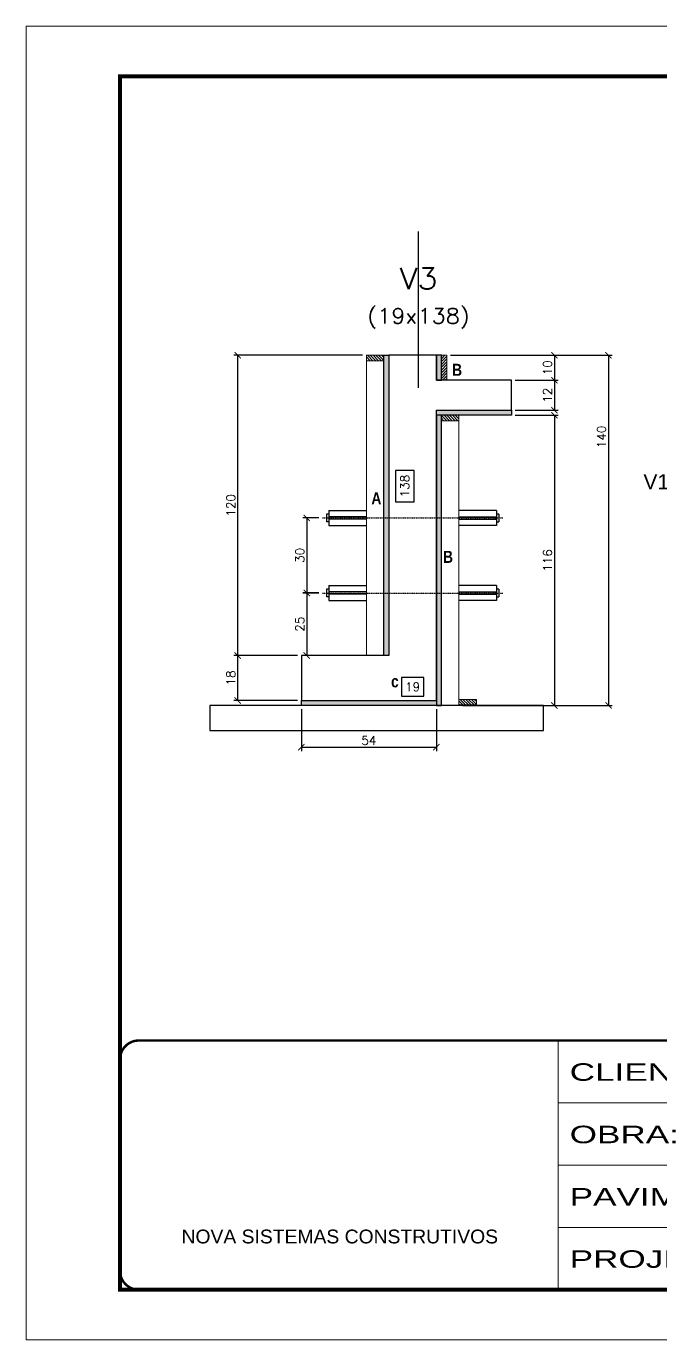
# Model space of a CAD drawing. Extents: x -10448 to -1189, y -11772 to 17235.
# Drawn here: x -8850 to -8343, y 13497 to 14547 of the extents above; entities that cross this region are included whole.
import ezdxf
from ezdxf.enums import TextEntityAlignment as Align

# ---------------------------------------------------------------- set-up
doc = ezdxf.new("R2010")
doc.units = 0
for name, pattern in [('CONTINUO', [0]), ('DASHED', [0.75, 0.5, -0.25]), ('HIDDEN', [0.375, 0.25, -0.125])]:
    doc.linetypes.add(name, pattern=pattern)
for name, color, linetype in [('5', 5, 'Continuous'), ('barrote', 251, 'Continuous'), ('COTA', 241, 'Continuous'), ('Cota Seção (2x)', 4, 'Continuous'), ('detalhes', 4, 'Continuous'), ('Painéis', 200, 'Continuous'), ('TENSOR', 3, 'Continuous'), ('Texto de Titulo', 7, 'Continuous'), ('Texto Qtd Sarr', 242, 'Continuous')]:
    doc.layers.add(name, color=color, linetype=linetype)
for name, color, linetype, lineweight in [('CONCRETO', 251, 'Continuous', 25), ('Folhas', 255, 'Continuous', 9), ('Hachura', 251, 'Continuous', 9), ('Madeira', 126, 'Continuous', 18), ('SARRAFO DE PRESSAO', 251, 'DASHED', 9), ('Texto Seção', 7, 'Continuous', 15)]:
    doc.layers.add(name, color=color, linetype=linetype, lineweight=lineweight)
doc.styles.add('ARIAL', font='arial.ttf')
doc.styles.add('Romans', font='romans.shx')
doc.styles.get("Standard").update_dxf_attribs({"font": 'arial.ttf'})
doc.styles.add('TECNICA', font='techb___.ttf', dxfattribs={"height": 10})
doc.styles.add('Tecnologia', font='')
doc.styles.get('Tecnologia').set_extended_font_data('Forgotten Futurist')
doc.dimstyles.new('Cota Seção (2x)', dxfattribs={"dimtxt": 7, "dimasz": 5, "dimexe": 3, "dimexo": 3, "dimgap": 2, "dimtad": 3, "dimdec": 1, "dimlfac": 0.5, "dimzin": 12, "dimdsep": 46, "dimtxsty": 'Romans', "dimblk": 'ARCHTICK', "dimcen": 0, "dimclrd": 4, "dimclre": 4, "dimclrt": 1, "dimadec": 1, "dimazin": 3, "dimtfac": 1, "dimtdec": 1, "dimtmove": 0, "dimatfit": 3, "dimldrblk": 'OBLIQUE', "dimfxl": 1, "dimtolj": 1, "dimtzin": 12, "dimarcsym": 0})
doc.dimstyles.new('Cota Seção interna', dxfattribs={"dimtxt": 7, "dimasz": 6, "dimexe": 0.18, "dimexo": 2, "dimgap": -4, "dimtad": 3, "dimdec": 1, "dimlfac": 0.5, "dimzin": 12, "dimdsep": 46, "dimtxsty": 'Romans', "dimblk": 'ARCHTICK', "dimcen": 0.09, "dimse1": 1, "dimse2": 1, "dimsd1": 1, "dimsd2": 1, "dimclrd": 180, "dimclre": 5, "dimclrt": 1, "dimadec": 0, "dimazin": 3, "dimtfac": 1, "dimtdec": 1, "dimtofl": 0, "dimtmove": 0, "dimatfit": 3, "dimldrblk": 'ARCHTICK', "dimfxl": 1, "dimtolj": 1, "dimtzin": 0, "dimarcsym": 0})

# ---------------------------------------------------------------- blocks, each defined once
blk = doc.blocks.new('9999999999')
at = {"color": 30, "linetype": 'CONTINUO'}
for p, q in [((98564.6, 34230.2), (98564.6, 34429.4)), ((98564.6, 34379.6), (99584, 34379.6)), ((98564.6, 34329.8), (99488, 34329.8)), ((98564.6, 34280), (99488, 34280))]:
    blk.add_line(p, q, dxfattribs=at)
at = {"color": 30, "linetype": 'CONTINUO', "const_width": 2}
blk.add_lwpolyline([(99584, 34230.2), (99584, 34414.4, 0.414214), (99569, 34429.4), (98229, 34429.4, 0.414214), (98214, 34414.4), (98214, 34245.2, 0.414214), (98229, 34230.2), (99584, 34230.2)], format="xyb", dxfattribs=at)
at = {"layer": 'Folhas'}
blk.add_lwpolyline([(98139, 34190.2), (99624, 34190.2), (99624, 35240.2), (98139, 35240.2)], close=True, dxfattribs=at)
at = {"layer": 'Folhas', "color": 30, "const_width": 3}
blk.add_lwpolyline([(98214, 34230.2), (99584, 34230.2), (99584, 35200.2), (98214, 35200.2)], close=True, dxfattribs=at)
at = {"color": 7, "linetype": 'Continuous', "ltscale": 5, "style": 'ARIAL'}
blk.add_text('NOVA SISTEMAS CONSTRUTIVOS', height=11.059, dxfattribs=at).set_placement((98263.2, 34267.2))
at = {"layer": 'Folhas', "color": 7, "style": 'Tecnologia', "width": 1.5}
for s, p in [('CLIENTE:', (98573.7, 34397.2)), ('OBRA:', (98573.7, 34347.3)), ('PAVIMENTO:', (98573.7, 34297.5)), ('PROJETO:', (98573.7, 34247.7))]:
    blk.add_text(s, height=14, dxfattribs=at).set_placement(p)
blk = doc.blocks.new('_ArchTick')
at = {"color": 0, "linetype": 'ByBlock', "const_width": 0.15}
blk.add_lwpolyline([(-0.5, -0.5), (0.5, 0.5)], dxfattribs=at)
blk = doc.blocks.new('*D159')
at = {"layer": 'COTA', "color": 4, "lineweight": -2, "transparency": 16777216}
for p, q in [((-8510.3, 14284.1), (-8424.3, 14284.1)), ((-8427.3, 14284.1), (-8427.3, 14264.1)), ((-8458.7, 14264.1), (-8424.3, 14264.1))]:
    blk.add_line(p, q, dxfattribs=at)
at = {"layer": 'Defpoints', "color": 0, "transparency": 16777216}
for p in [(-8513.3, 14284.1), (-8461.7, 14264.1), (-8427.3, 14264.1)]:
    blk.add_point(p, dxfattribs=at)
at = {"layer": 'COTA', "color": 4, "lineweight": -2, "transparency": 16777216, "xscale": 5, "yscale": 5, "zscale": 5}
for p, rotation in [((-8427.3, 14284.1), 90), ((-8427.3, 14264.1), 270)]:
    blk.add_blockref('_ArchTick', p, dxfattribs=dict(at, rotation=rotation))
at = {"layer": 'COTA', "color": 1, "transparency": 16777216, "insert": (-8432.8, 14274.1), "char_height": 7, "attachment_point": 5, "rotation": 90, "style": 'Romans'}
blk.add_mtext('\\A1;10', dxfattribs=at)
blk = doc.blocks.new('_Oblique')
at = {"color": 0, "linetype": 'ByBlock', "lineweight": -2}
blk.add_line((-0.5, -0.5), (0.5, 0.5), dxfattribs=at)
blk = doc.blocks.new('*D160')
at = {"layer": 'COTA', "color": 4, "lineweight": -2, "transparency": 16777216}
for p, q in [((-8615.7, 14094), (-8628.4, 14094)), ((-8625.4, 14094), (-8625.4, 14044.1)), ((-8615.7, 14044.1), (-8628.4, 14044.1))]:
    blk.add_line(p, q, dxfattribs=at)
at = {"layer": 'Defpoints', "color": 0, "transparency": 16777216}
for p in [(-8612.7, 14094), (-8625.4, 14044.1), (-8612.7, 14044.1)]:
    blk.add_point(p, dxfattribs=at)
at = {"layer": 'COTA', "color": 4, "lineweight": -2, "transparency": 16777216, "xscale": 5, "yscale": 5, "zscale": 5}
for p, rotation in [((-8625.4, 14094), 90), ((-8625.4, 14044.1), 270)]:
    blk.add_blockref('_ArchTick', p, dxfattribs=dict(at, rotation=rotation))
at = {"layer": 'COTA', "color": 1, "transparency": 16777216, "insert": (-8630.9, 14069.1), "char_height": 7, "attachment_point": 5, "rotation": 90, "style": 'Romans'}
blk.add_mtext('\\A1;25', dxfattribs=at)
blk = doc.blocks.new('*D161')
at = {"layer": 'COTA', "color": 4, "lineweight": -2, "transparency": 16777216}
for p, q in [((-8458.7, 14264.1), (-8424.3, 14264.1)), ((-8427.3, 14264.1), (-8427.3, 14240.1)), ((-8458.7, 14240.1), (-8424.3, 14240.1))]:
    blk.add_line(p, q, dxfattribs=at)
at = {"layer": 'Defpoints', "color": 0, "transparency": 16777216}
for p in [(-8461.7, 14264.1), (-8461.7, 14240.1), (-8427.3, 14240.1)]:
    blk.add_point(p, dxfattribs=at)
at = {"layer": 'COTA', "color": 4, "lineweight": -2, "transparency": 16777216, "xscale": 5, "yscale": 5, "zscale": 5}
for p, rotation in [((-8427.3, 14264.1), 90), ((-8427.3, 14240.1), 270)]:
    blk.add_blockref('_ArchTick', p, dxfattribs=dict(at, rotation=rotation))
at = {"layer": 'COTA', "color": 1, "transparency": 16777216, "insert": (-8432.8, 14252.1), "char_height": 7, "attachment_point": 5, "rotation": 90, "style": 'Romans'}
blk.add_mtext('\\A1;12', dxfattribs=at)
blk = doc.blocks.new('*D162')
at = {"layer": 'COTA', "color": 4, "lineweight": -2, "transparency": 16777216}
for p, q in [((-8458.7, 14236.1), (-8424.3, 14236.1)), ((-8427.3, 14236.1), (-8427.3, 14004.1)), ((-8500.7, 14004.1), (-8424.3, 14004.1))]:
    blk.add_line(p, q, dxfattribs=at)
at = {"layer": 'Defpoints', "color": 0, "transparency": 16777216}
for p in [(-8461.7, 14236.1), (-8503.7, 14004.1), (-8427.3, 14004.1)]:
    blk.add_point(p, dxfattribs=at)
at = {"layer": 'COTA', "color": 4, "lineweight": -2, "transparency": 16777216, "xscale": 5, "yscale": 5, "zscale": 5}
for p, rotation in [((-8427.3, 14236.1), 90), ((-8427.3, 14004.1), 270)]:
    blk.add_blockref('_ArchTick', p, dxfattribs=dict(at, rotation=rotation))
at = {"layer": 'COTA', "color": 1, "transparency": 16777216, "insert": (-8432.8, 14120.1), "char_height": 7, "attachment_point": 5, "rotation": 90, "style": 'Romans'}
blk.add_mtext('\\A1;116', dxfattribs=at)
blk = doc.blocks.new('*D163')
at = {"layer": 'COTA', "color": 4, "lineweight": -2, "transparency": 16777216}
for p, q in [((-8510.3, 14284.1), (-8381, 14284.1)), ((-8384, 14284.1), (-8384, 14004.1)), ((-8500.7, 14004.1), (-8381, 14004.1))]:
    blk.add_line(p, q, dxfattribs=at)
at = {"layer": 'Defpoints', "color": 0, "transparency": 16777216}
for p in [(-8513.3, 14284.1), (-8503.7, 14004.1), (-8384, 14004.1)]:
    blk.add_point(p, dxfattribs=at)
at = {"layer": 'COTA', "color": 4, "lineweight": -2, "transparency": 16777216, "xscale": 5, "yscale": 5, "zscale": 5}
for p, rotation in [((-8384, 14284.1), 90), ((-8384, 14004.1), 270)]:
    blk.add_blockref('_ArchTick', p, dxfattribs=dict(at, rotation=rotation))
at = {"layer": 'COTA', "color": 1, "transparency": 16777216, "insert": (-8389.5, 14218.8), "char_height": 7, "attachment_point": 5, "rotation": 90, "style": 'Romans'}
blk.add_mtext('\\A1;140', dxfattribs=at)
blk = doc.blocks.new('*D164')
at = {"layer": 'Cota Seção (2x)', "color": 180, "lineweight": -2, "transparency": 16777216}
for p, q in [((-8539.4, 14192), (-8554.4, 14192)), ((-8554.4, 14192), (-8554.4, 14167)), ((-8539.4, 14167), (-8539.4, 14192)), ((-8554.4, 14167), (-8539.4, 14167))]:
    blk.add_line(p, q, dxfattribs=at)
at = {"layer": 'Defpoints', "color": 0, "transparency": 16777216}
for p in [(-8521.7, 14284.1), (-8535.4, 14008.1), (-8521.7, 14008.1)]:
    blk.add_point(p, dxfattribs=at)
at = {"layer": 'Cota Seção (2x)', "color": 1, "transparency": 16777216, "insert": (-8546.9, 14179.5), "char_height": 7, "attachment_point": 5, "rotation": 90, "style": 'Romans'}
blk.add_mtext('\\A1;138', dxfattribs=at)
blk = doc.blocks.new('*D165')
at = {"layer": 'COTA', "color": 4, "lineweight": -2, "transparency": 16777216}
for p, q in [((-8629.7, 14001.1), (-8629.7, 13967.7)), ((-8521.7, 14001.1), (-8521.7, 13967.7)), ((-8629.7, 13970.7), (-8521.7, 13970.7))]:
    blk.add_line(p, q, dxfattribs=at)
at = {"layer": 'Defpoints', "color": 0, "transparency": 16777216}
for p in [(-8629.7, 14004.1), (-8521.7, 14004.1), (-8521.7, 13970.7)]:
    blk.add_point(p, dxfattribs=at)
at = {"layer": 'COTA', "color": 4, "lineweight": -2, "transparency": 16777216, "xscale": 5, "yscale": 5, "zscale": 5, "rotation": 180}
blk.add_blockref('_ArchTick', (-8629.7, 13970.7), dxfattribs=at)
at = {"layer": 'COTA', "color": 4, "lineweight": -2, "transparency": 16777216, "xscale": 5, "yscale": 5, "zscale": 5}
blk.add_blockref('_ArchTick', (-8521.7, 13970.7), dxfattribs=at)
at = {"layer": 'COTA', "color": 1, "transparency": 16777216, "insert": (-8575.7, 13976.2), "char_height": 7, "attachment_point": 5, "style": 'Romans'}
blk.add_mtext('\\A1;54', dxfattribs=at)
blk = doc.blocks.new('*D166')
at = {"layer": 'Cota Seção (2x)', "color": 180, "lineweight": -2, "transparency": 16777216}
for p, q in [((-8531.7, 14026.5), (-8549.7, 14026.5)), ((-8549.7, 14026.5), (-8549.7, 14011.5)), ((-8531.7, 14011.5), (-8531.7, 14026.5)), ((-8549.7, 14011.5), (-8531.7, 14011.5))]:
    blk.add_line(p, q, dxfattribs=at)
at = {"layer": 'Defpoints', "color": 0, "transparency": 16777216}
for p in [(-8559.7, 14284.1), (-8521.7, 14284.1), (-8521.7, 14007.5)]:
    blk.add_point(p, dxfattribs=at)
at = {"layer": 'Cota Seção (2x)', "color": 1, "transparency": 16777216, "insert": (-8540.7, 14019), "char_height": 7, "attachment_point": 5, "style": 'Romans'}
blk.add_mtext('\\A1;19', dxfattribs=at)
blk = doc.blocks.new('*D167')
at = {"layer": 'COTA', "color": 4, "lineweight": -2, "transparency": 16777216}
for p, q in [((-8632.7, 14044.1), (-8683.6, 14044.1)), ((-8680.6, 14008.1), (-8680.6, 14044.1)), ((-8632.7, 14008.1), (-8683.6, 14008.1))]:
    blk.add_line(p, q, dxfattribs=at)
at = {"layer": 'Defpoints', "color": 0, "transparency": 16777216}
for p in [(-8680.6, 14044.1), (-8629.7, 14044.1), (-8629.7, 14008.1)]:
    blk.add_point(p, dxfattribs=at)
at = {"layer": 'COTA', "color": 4, "lineweight": -2, "transparency": 16777216, "xscale": 5, "yscale": 5, "zscale": 5}
for p, rotation in [((-8680.6, 14044.1), 90), ((-8680.6, 14008.1), 270)]:
    blk.add_blockref('_ArchTick', p, dxfattribs=dict(at, rotation=rotation))
at = {"layer": 'COTA', "color": 1, "transparency": 16777216, "insert": (-8686.1, 14026.1), "char_height": 7, "attachment_point": 5, "rotation": 90, "style": 'Romans'}
blk.add_mtext('\\A1;18', dxfattribs=at)
blk = doc.blocks.new('*D168')
at = {"layer": 'COTA', "color": 4, "lineweight": -2, "transparency": 16777216}
for p, q in [((-8580.7, 14284.1), (-8683.6, 14284.1)), ((-8680.6, 14044.1), (-8680.6, 14284.1)), ((-8632.7, 14044.1), (-8683.6, 14044.1))]:
    blk.add_line(p, q, dxfattribs=at)
at = {"layer": 'Defpoints', "color": 0, "transparency": 16777216}
for p in [(-8680.6, 14284.1), (-8577.7, 14284.1), (-8629.7, 14044.1)]:
    blk.add_point(p, dxfattribs=at)
at = {"layer": 'COTA', "color": 4, "lineweight": -2, "transparency": 16777216, "xscale": 5, "yscale": 5, "zscale": 5}
for p, rotation in [((-8680.6, 14284.1), 90), ((-8680.6, 14044.1), 270)]:
    blk.add_blockref('_ArchTick', p, dxfattribs=dict(at, rotation=rotation))
at = {"layer": 'COTA', "color": 1, "transparency": 16777216, "insert": (-8686.1, 14164.1), "char_height": 7, "attachment_point": 5, "rotation": 90, "style": 'Romans'}
blk.add_mtext('\\A1;120', dxfattribs=at)
blk = doc.blocks.new('titulo1')
at = {"layer": 'Defpoints', "color": 252, "linetype": 'HIDDEN', "ltscale": 2}
blk.add_line((0, 0), (0, 125), dxfattribs=at)
at = {"layer": 'Defpoints', "style": 'Romans', "oblique": 15}
blk.add_attdef('FOLHA', text='', height=10, dxfattribs=at).set_placement((0, 15.6), align=Align.MIDDLE_CENTER)
at = {"layer": 'Texto Qtd Sarr', "color": 3, "style": 'Romans', "oblique": 15}
for tag, height, p in [('TITULO', 17, (0, 71.4)), ('SEÇÃO', 12, (0, 41.5))]:
    blk.add_attdef(tag, text='', height=height, dxfattribs=at).set_placement(p, align=Align.MIDDLE_CENTER)
blk = doc.blocks.new('*D169')
at = {"layer": 'COTA', "color": 4, "lineweight": -2, "transparency": 16777216}
for p, q in [((-8615.7, 14154), (-8628.4, 14154)), ((-8625.4, 14154), (-8625.4, 14094.1)), ((-8615.7, 14094.1), (-8628.4, 14094.1))]:
    blk.add_line(p, q, dxfattribs=at)
at = {"layer": 'Defpoints', "color": 0, "transparency": 16777216}
for p in [(-8612.7, 14154), (-8625.4, 14094.1), (-8612.7, 14094.1)]:
    blk.add_point(p, dxfattribs=at)
at = {"layer": 'COTA', "color": 4, "lineweight": -2, "transparency": 16777216, "xscale": 5, "yscale": 5, "zscale": 5}
for p, rotation in [((-8625.4, 14154), 90), ((-8625.4, 14094.1), 270)]:
    blk.add_blockref('_ArchTick', p, dxfattribs=dict(at, rotation=rotation))
at = {"layer": 'COTA', "color": 1, "transparency": 16777216, "insert": (-8630.9, 14124.1), "char_height": 7, "attachment_point": 5, "rotation": 90, "style": 'Romans'}
blk.add_mtext('\\A1;30', dxfattribs=at)

msp = doc.modelspace()

# ---------------------------------------------------------------- hatches: boundary and pattern name
at = {"layer": 'Hachura'}
h = msp.add_hatch(dxfattribs=at)
h.set_pattern_fill('ANSI31', color=256, scale=0.5, angle=90, style=0)
h.set_pattern_definition([(135, (-31322.5823, 22587.3493), (-1.12253202, -1.12253202), [])])
h.paths.add_polyline_path([(-8577.72, 14284.11), (-8577.72, 14279.71), (-8563.72, 14279.71), (-8563.72, 14284.11)])
h = msp.add_hatch(color=256, dxfattribs=at)
h.dxf.hatch_style = 1
h.paths.add_polyline_path([(-8559.72, 14284.11), (-8563.72, 14284.11), (-8563.72, 14044.11), (-8559.72, 14044.11)])
h = msp.add_hatch(color=256, dxfattribs=at)
h.dxf.hatch_style = 1
h.paths.add_polyline_path([(-8517.72, 14284.11), (-8521.72, 14284.11), (-8521.72, 14264.11), (-8517.72, 14264.11)])
h = msp.add_hatch(dxfattribs=at)
h.set_pattern_fill('ANSI31', color=256, scale=0.5, angle=360, style=0)
h.set_pattern_definition([(45, (-32.4766, 37424.484), (-1.12253202, 1.12253202), [])])
h.paths.add_polyline_path([(-8517.72, 14284.11), (-8513.32, 14284.11), (-8513.32, 14264.11), (-8517.72, 14264.11)])
h = msp.add_hatch(color=256, dxfattribs=at)
h.dxf.hatch_style = 1
h.paths.add_polyline_path([(-8521.72, 14236.11), (-8521.72, 14240.11), (-8461.72, 14240.11), (-8461.72, 14236.11)])
h = msp.add_hatch(color=256, dxfattribs=at)
h.dxf.hatch_style = 1
h.paths.add_polyline_path([(-8521.72, 14004.11), (-8517.72, 14004.11), (-8517.72, 14236.11), (-8521.72, 14236.11)])
h = msp.add_hatch(dxfattribs=at)
h.set_pattern_fill('ANSI31', color=256, scale=0.5, angle=270, style=0)
h.set_pattern_definition([(315, (14636.658, 5750.8618), (1.12253202, 1.12253202), [])])
h.paths.add_polyline_path([(-8503.72, 14236.11), (-8503.72, 14231.71), (-8517.72, 14231.71), (-8517.72, 14236.11)])
h = msp.add_hatch(color=256, dxfattribs=at)
h.dxf.hatch_style = 1
h.paths.add_polyline_path([(-8629.72, 14004.11), (-8629.72, 14008.11), (-8521.72, 14008.11), (-8521.72, 14004.11)])
h = msp.add_hatch(dxfattribs=at)
h.set_pattern_fill('ANSI31', color=256, scale=0.5, angle=270, style=0)
h.set_pattern_definition([(315, (14492.658, 5774.8618), (1.12253202, 1.12253202), [])])
h.paths.add_polyline_path([(-8489.72, 14004.51), (-8489.72, 14008.91), (-8503.72, 14008.91), (-8503.72, 14004.51)])

# ---------------------------------------------------------------- linework, layer by layer
at = {"ltscale": 3}
for p, q in [((-8609.72, 14157.01), (-8609.72, 14151.01)), ((-8607.72, 14157.01), (-8609.72, 14157.01)), ((-8607.72, 14160.01), (-8607.72, 14148.01)), ((-8607.72, 14160.01), (-8577.72, 14160.01)), ((-8577.72, 14155.01), (-8607.72, 14155.01)), ((-8473.72, 14160.01), (-8503.72, 14160.01)), ((-8503.72, 14155.01), (-8473.72, 14155.01)), ((-8473.72, 14160.01), (-8473.72, 14148.01)), ((-8471.72, 14157.01), (-8473.72, 14157.01)), ((-8471.72, 14157.01), (-8471.72, 14151.01)), ((-8607.72, 14151.01), (-8609.72, 14151.01)), ((-8577.72, 14153.01), (-8607.72, 14153.01)), ((-8607.72, 14148.01), (-8577.72, 14148.01)), ((-8503.72, 14153.01), (-8473.72, 14153.01)), ((-8473.72, 14148.01), (-8503.72, 14148.01)), ((-8473.72, 14151.01), (-8471.72, 14151.01)), ((-8609.72, 14097.01), (-8609.72, 14091.01)), ((-8607.72, 14097.01), (-8609.72, 14097.01)), ((-8607.72, 14091.01), (-8609.72, 14091.01)), ((-8607.72, 14100.01), (-8607.72, 14088.01)), ((-8607.72, 14100.01), (-8577.72, 14100.01)), ((-8577.72, 14095.01), (-8607.72, 14095.01)), ((-8577.72, 14093.01), (-8607.72, 14093.01)), ((-8473.72, 14100.01), (-8503.72, 14100.01)), ((-8503.72, 14095.01), (-8473.72, 14095.01)), ((-8503.72, 14093.01), (-8473.72, 14093.01)), ((-8473.72, 14100.01), (-8473.72, 14088.01)), ((-8471.72, 14097.01), (-8473.72, 14097.01)), ((-8473.72, 14091.01), (-8471.72, 14091.01)), ((-8471.72, 14097.01), (-8471.72, 14091.01)), ((-8607.72, 14088.01), (-8577.72, 14088.01)), ((-8473.72, 14088.01), (-8503.72, 14088.01))]:
    msp.add_line(p, q, dxfattribs=at)
at = {"layer": 'barrote'}
msp.add_lwpolyline([(-8702.9, 13984.11), (-8435.99, 13984.11), (-8435.99, 14004.11), (-8702.9, 14004.11)], close=True, dxfattribs=at)
at = {"layer": 'CONCRETO'}
for points in [[(-8559.72, 14284.11), (-8559.72, 14044.11), (-8629.72, 14044.11), (-8629.72, 14008.11), (-8629.72, 14008.11), (-8629.72, 14008.11), (-8521.72, 14008.11), (-8521.72, 14240.11), (-8461.72, 14240.11), (-8461.72, 14264.11), (-8521.72, 14264.11)], [(-8521.72, 14264.11), (-8521.72, 14276.11), (-8521.72, 14284.11), (-8559.72, 14284.11)]]:
    msp.add_lwpolyline(points, dxfattribs=at)
at = {"layer": 'Madeira'}
for points in [[(-8577.72, 14284.11), (-8577.72, 14279.71), (-8563.72, 14279.71), (-8563.72, 14284.11)], [(-8577.72, 14044.11), (-8563.72, 14044.11), (-8563.72, 14284.11), (-8577.72, 14284.11)], [(-8517.72, 14284.11), (-8513.32, 14284.11), (-8513.32, 14264.11), (-8517.72, 14264.11)], [(-8503.72, 14236.11), (-8503.72, 14231.71), (-8517.72, 14231.71), (-8517.72, 14236.11)], [(-8503.72, 14236.11), (-8517.72, 14236.11), (-8517.72, 14004.11), (-8503.72, 14004.11)], [(-8489.72, 14004.51), (-8489.72, 14008.91), (-8503.72, 14008.91), (-8503.72, 14004.51)]]:
    msp.add_lwpolyline(points, close=True, dxfattribs=at)
at = {"layer": 'Painéis'}
for points in [[(-8563.72, 14284.11), (-8559.72, 14284.11), (-8559.72, 14044.11), (-8563.72, 14044.11)], [(-8517.72, 14284.11), (-8521.72, 14284.11), (-8521.72, 14264.11), (-8517.72, 14264.11)], [(-8521.72, 14236.11), (-8521.72, 14240.11), (-8461.72, 14240.11), (-8461.72, 14236.11)], [(-8517.72, 14236.11), (-8521.72, 14236.11), (-8521.72, 14004.11), (-8517.72, 14004.11)], [(-8629.72, 14004.11), (-8629.72, 14008.11), (-8521.72, 14008.11), (-8521.72, 14004.11)]]:
    msp.add_lwpolyline(points, close=True, dxfattribs=at)
at = {"layer": 'TENSOR', "linetype": 'HIDDEN', "ltscale": 0.5}
for p, q in [((-8612.72, 14154.01), (-8468.42, 14154.01)), ((-8612.72, 14094.01), (-8468.42, 14094.01))]:
    msp.add_line(p, q, dxfattribs=at)

# ---------------------------------------------------------------- block references
at = {"layer": 'SARRAFO DE PRESSAO', "color": 6, "linetype": 'ByBlock'}
msp.add_blockref('9999999999', (-106988.76, -20693.13), dxfattribs=at)
at = {"layer": 'Texto Seção'}
ref = msp.add_blockref('titulo1', (-8536, 14258.01), dxfattribs=dict(at, xscale=-1))
ref.add_attrib('TITULO', 'V3', dxfattribs={"layer": 'Texto de Titulo', "color": 7, "height": 17, "style": 'Romans', "width": 1.1}).set_placement((-8536, 14345.51), align=Align.MIDDLE_CENTER)
ref.add_attrib('SEÇÃO', '(19x138)', dxfattribs={"layer": 'Texto de Titulo', "color": 7, "height": 12, "style": 'Romans', "width": 1.1}).set_placement((-8536, 14315.51), align=Align.MIDDLE_CENTER)

# ---------------------------------------------------------------- texts
at = {"layer": '5', "linetype": 'Continuous'}
msp.add_text('V18', height=12, rotation=0.00004, dxfattribs=at).set_placement((-8356.06, 14176.97))
at = {"layer": 'detalhes', "style": 'TECNICA'}
for s, p in [('B', (-8509.08, 14267.64)), ('A', (-8573.67, 14165.03)), ('B', (-8516.31, 14118.13)), ('c', (-8557.94, 14018.6))]:
    msp.add_text(s, height=9.6, rotation=360, dxfattribs=at).set_placement(p)

# ---------------------------------------------------------------- dimensions: what is measured, and where the dimension line sits
at = {"layer": 'COTA'}
for base, p1, p2, picture, middle in [((-8680.62, 14284.11), (-8629.72, 14044.11), (-8577.72, 14284.11), '*D168', (-8686.12, 14164.11)), ((-8427.26, 14264.11), (-8513.32, 14284.11), (-8461.72, 14264.11), '*D159', (-8432.76, 14274.11)), ((-8427.26, 14240.11), (-8461.72, 14264.11), (-8461.72, 14240.11), '*D161', (-8432.76, 14252.11)), ((-8427.26, 14004.11), (-8461.72, 14236.11), (-8503.72, 14004.11), '*D162', (-8432.76, 14120.11)), ((-8625.4087, 14094.1056), (-8612.7203, 14154.0057), (-8612.7203, 14094.1056), '*D169', (-8630.9087, 14124.0556)), ((-8625.4087, 14044.1056), (-8612.7203, 14094.0057), (-8612.7203, 14044.1056), '*D160', (-8630.9087, 14069.0556)), ((-8680.62, 14044.11), (-8629.72, 14008.11), (-8629.72, 14044.11), '*D167', (-8686.12, 14026.11))]:
    dim = msp.add_linear_dim(base=base, p1=p1, p2=p2, angle=90, dimstyle='Cota Seção (2x)', dxfattribs=at)
    dim.commit()
    dim.dimension.update_dxf_attribs({"geometry": picture, "text_midpoint": middle})
dim = msp.add_linear_dim(base=(-8384.03, 14004.11), p1=(-8513.32, 14284.11), p2=(-8503.72, 14004.11), angle=90, dimstyle='Cota Seção (2x)', dxfattribs=at)
dim.commit()
dim.dimension.update_dxf_attribs({"geometry": '*D163', "text_midpoint": (-8384.03, 14218.82), "dimtype": 160})
dim = msp.add_linear_dim(base=(-8521.72, 13970.66), p1=(-8629.72, 14004.11), p2=(-8521.72, 14004.11), dimstyle='Cota Seção (2x)', dxfattribs=at)
dim.commit()
dim.dimension.update_dxf_attribs({"geometry": '*D165', "text_midpoint": (-8575.72, 13976.16)})
at = {"layer": 'Cota Seção (2x)'}
dim = msp.add_linear_dim(base=(-8521.72, 14007.52), p1=(-8559.72, 14284.11), p2=(-8521.72, 14284.11), dimstyle='Cota Seção interna', dxfattribs=at)
dim.commit()
dim.dimension.update_dxf_attribs({"geometry": '*D166', "text_midpoint": (-8540.72, 14007.52), "dimtype": 160})
dim = msp.add_linear_dim(base=(-8535.41, 14008.11), p1=(-8521.72, 14284.11), p2=(-8521.72, 14008.11), angle=90, dimstyle='Cota Seção interna', dxfattribs=at)
dim.commit()
dim.dimension.update_dxf_attribs({"geometry": '*D164', "text_midpoint": (-8535.41, 14179.47), "dimtype": 160})

doc.saveas('drawing.dxf')
